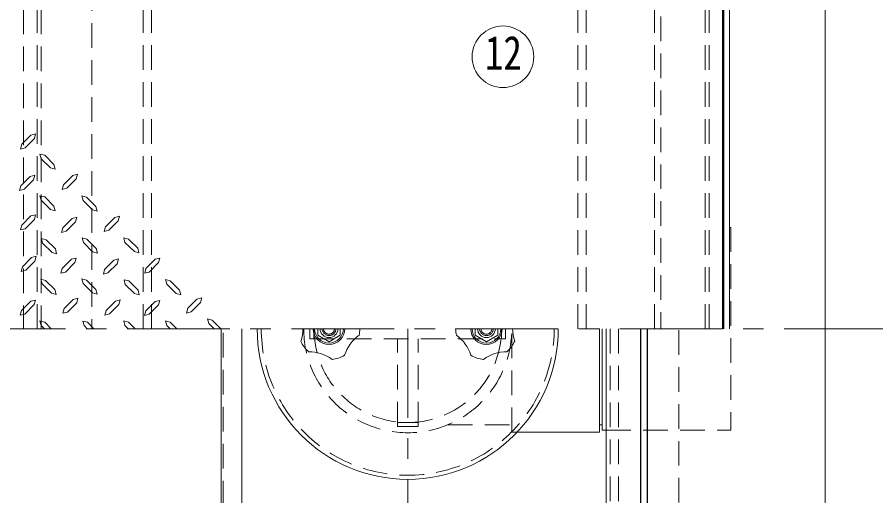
# Model space of a CAD drawing. Units: millimetres at full size, sheet at 1:15; details may follow other scales. Extents: x -3171 to 2904, y -2098 to 2117.
# Drawn here: x -1439 to -811, y 1130 to 1479 of the extents above; entities that cross this region are included whole.
import ezdxf
from ezdxf.enums import TextEntityAlignment as Align

# ---------------------------------------------------------------- set-up
doc = ezdxf.new("R2010")
doc.units = ezdxf.units.MM
doc.header["$LTSCALE"] = 15
doc.linetypes.add('CHAIN1', pattern=[8, 5, -1, 1, -1])
doc.linetypes.add('DASHED1', pattern=[1.8, 1.2, -0.6])
doc.layers.add('0-6_補助線', color=4, linetype='Continuous', lineweight=9)
doc.styles.add('ＭＳ ゴシック', font='')
doc.styles.get('ＭＳ ゴシック').set_extended_font_data('MS Gothic')

msp = doc.modelspace()

# ---------------------------------------------------------------- linework, layer by layer
at = {"layer": '0-6_補助線'}
for p, q in [((-848.38, 1712.05), (-848.38, 1252.05)), ((-1428.68, 1393.43), (-1435.32, 1386.67)), ((-1428.68, 1393.43), (-1425.25, 1394.39)), ((-1426.11, 1390.96), (-1425.25, 1394.39)), ((-1426.11, 1390.96), (-1432.86, 1384.21)), ((-1414.32, 1369.42), (-1421.07, 1376.17)), ((-1411.85, 1371.99), (-1418.6, 1378.63)), ((-1414.32, 1369.42), (-1410.89, 1368.56)), ((-1411.85, 1371.99), (-1410.89, 1368.56)), ((-1429.32, 1363.2), (-1435.97, 1356.45)), ((-1429.32, 1363.2), (-1425.89, 1364.06)), ((-1426.75, 1360.73), (-1425.89, 1364.06)), ((-1398.02, 1363.84), (-1404.78, 1357.09)), ((-1395.56, 1361.38), (-1402.31, 1354.62)), ((-1398.02, 1363.84), (-1394.59, 1364.81)), ((-1395.56, 1361.38), (-1394.59, 1364.81)), ((-1436.93, 1353.02), (-1435.97, 1356.45)), ((-1426.75, 1360.73), (-1433.5, 1353.87)), ((-1405.74, 1353.77), (-1404.78, 1357.09)), ((-1433.5, 1353.87), (-1436.93, 1353.02)), ((-1402.31, 1354.62), (-1405.74, 1353.77)), ((-1414.32, 1338.97), (-1421.18, 1345.83)), ((-1411.85, 1341.55), (-1418.6, 1348.3)), ((-1383.77, 1338.87), (-1390.52, 1345.62)), ((-1381.3, 1341.33), (-1387.95, 1348.09)), ((-1414.32, 1338.97), (-1410.99, 1338.12)), ((-1411.85, 1341.55), (-1410.99, 1338.12)), ((-1383.77, 1338.87), (-1380.34, 1337.9)), ((-1381.3, 1341.33), (-1380.34, 1337.9)), ((-1428.68, 1334.37), (-1435.32, 1327.61)), ((-1426.11, 1331.9), (-1432.86, 1325.04)), ((-1428.68, 1334.37), (-1425.25, 1335.22)), ((-1426.11, 1331.9), (-1425.25, 1335.22)), ((-1398.56, 1332.44), (-1405.31, 1325.68)), ((-1396.09, 1329.97), (-1402.85, 1323.22)), ((-1398.56, 1332.44), (-1395.13, 1333.4)), ((-1396.09, 1329.97), (-1395.13, 1333.4)), ((-1367.47, 1333.29), (-1374.23, 1326.54)), ((-1365.01, 1330.83), (-1371.76, 1324.08)), ((-1367.47, 1333.29), (-1364.04, 1334.26)), ((-1365.01, 1330.83), (-1364.04, 1334.26)), ((-1406.28, 1322.36), (-1405.31, 1325.68)), ((-1375.09, 1323.11), (-1374.23, 1326.54)), ((-1371.76, 1324.08), (-1375.09, 1323.11)), ((-1402.85, 1323.22), (-1406.28, 1322.36)), ((-1381.09, 1310.68), (-1387.84, 1317.43)), ((-1350.65, 1310.78), (-1357.4, 1317.54)), ((-1413.24, 1307.78), (-1420.1, 1314.54)), ((-1410.78, 1310.25), (-1417.53, 1317)), ((-1383.55, 1308.21), (-1390.31, 1314.96)), ((-1353.11, 1308.32), (-1359.97, 1315.07)), ((-1428.14, 1303.92), (-1424.71, 1304.89)), ((-1425.68, 1301.46), (-1424.71, 1304.89)), ((-1413.24, 1307.78), (-1409.92, 1306.82)), ((-1410.78, 1310.25), (-1409.92, 1306.82)), ((-1383.55, 1308.21), (-1380.12, 1307.25)), ((-1381.09, 1310.68), (-1380.12, 1307.25)), ((-1353.11, 1308.32), (-1349.79, 1307.35)), ((-1350.65, 1310.78), (-1349.79, 1307.35)), ((-1428.14, 1303.92), (-1434.9, 1297.17)), ((-1425.68, 1301.46), (-1432.43, 1294.71)), ((-1399.1, 1302.75), (-1405.74, 1295.99)), ((-1396.52, 1300.28), (-1403.28, 1293.42)), ((-1399.1, 1302.75), (-1395.67, 1303.6)), ((-1396.52, 1300.28), (-1395.67, 1303.6)), ((-1368.12, 1301.99), (-1374.87, 1295.24)), ((-1368.12, 1301.99), (-1364.69, 1302.96)), ((-1365.65, 1299.53), (-1364.69, 1302.96)), ((-1337.89, 1302.75), (-1344.64, 1295.99)), ((-1335.43, 1300.28), (-1342.18, 1293.42)), ((-1337.89, 1302.75), (-1334.46, 1303.6)), ((-1335.43, 1300.28), (-1334.46, 1303.6)), ((-1435.75, 1293.74), (-1434.9, 1297.17)), ((-1432.43, 1294.71), (-1435.75, 1293.74)), ((-1375.73, 1291.81), (-1374.87, 1295.24)), ((-1411.21, 1280.56), (-1417.96, 1287.31)), ((-1381.3, 1280.77), (-1387.95, 1287.42)), ((-1350.43, 1280.13), (-1357.18, 1286.88)), ((-1320.1, 1280.24), (-1326.85, 1286.99)), ((-1413.67, 1278.09), (-1420.43, 1284.84)), ((-1411.21, 1280.56), (-1410.24, 1277.13)), ((-1383.77, 1278.2), (-1390.52, 1284.95)), ((-1381.3, 1280.77), (-1380.34, 1277.34)), ((-1352.9, 1277.66), (-1359.76, 1284.42)), ((-1350.43, 1280.13), (-1349.57, 1276.7)), ((-1322.56, 1277.66), (-1329.32, 1284.52)), ((-1320.1, 1280.24), (-1319.24, 1276.81)), ((-1413.67, 1278.09), (-1410.24, 1277.13)), ((-1397.7, 1273.48), (-1404.45, 1266.73)), ((-1397.7, 1273.48), (-1394.27, 1274.34)), ((-1395.13, 1271.02), (-1394.27, 1274.34)), ((-1383.77, 1278.2), (-1380.34, 1277.34)), ((-1352.9, 1277.66), (-1349.57, 1276.7)), ((-1322.56, 1277.66), (-1319.24, 1276.81)), ((-1307.34, 1273.7), (-1314.1, 1266.94)), ((-1307.34, 1273.7), (-1303.91, 1274.55)), ((-1304.77, 1271.23), (-1303.91, 1274.55)), ((-1428.79, 1272.09), (-1435.54, 1265.34)), ((-1426.32, 1269.62), (-1433.07, 1262.76)), ((-1428.79, 1272.09), (-1425.36, 1272.95)), ((-1426.32, 1269.62), (-1425.36, 1272.95)), ((-1395.13, 1271.02), (-1401.99, 1264.16)), ((-1366.94, 1272.2), (-1373.69, 1265.44)), ((-1364.47, 1269.73), (-1371.23, 1262.87)), ((-1366.94, 1272.2), (-1363.51, 1273.05)), ((-1364.47, 1269.73), (-1363.51, 1273.05)), ((-1338, 1271.88), (-1344.64, 1265.12)), ((-1335.43, 1269.41), (-1342.18, 1262.55)), ((-1338, 1271.88), (-1334.57, 1272.73)), ((-1335.43, 1269.41), (-1334.57, 1272.73)), ((-1304.77, 1271.23), (-1311.63, 1264.37)), ((-1374.55, 1262.01), (-1373.69, 1265.44)), ((-1371.23, 1262.87), (-1374.55, 1262.01)), ((-1345.61, 1261.69), (-1344.64, 1265.12)), ((-1342.18, 1262.55), (-1345.61, 1261.69)), ((-1314.95, 1263.51), (-1314.1, 1266.94)), ((-1311.63, 1264.37), (-1314.95, 1263.51)), ((-1413.78, 1252.05), (-1418.6, 1256.87)), ((-1382.77, 1252.05), (-1387.3, 1256.76)), ((-1352.58, 1252.05), (-1357.4, 1256.87)), ((-1322.03, 1252.05), (-1326.85, 1256.87)), ((-1289.82, 1252.05), (-1296.3, 1258.37)), ((-1418.71, 1252.05), (-1421.07, 1254.4)), ((-1387.63, 1252.05), (-1389.88, 1254.3)), ((-1013.38, 1252.05), (-1013.38, 1176.55)), ((-1011.38, 1178.05), (-1011.38, 1252.05)), ((-1013.38, 1181.95), (-1011.38, 1181.95)), ((-1013.38, 1176.55), (-1073.38, 1176.55)), ((-1011.38, 1178.05), (-1008.38, 1178.05))]:
    msp.add_line(p, q, dxfattribs=at)
at = {"layer": '0-6_補助線', "color": 7, "lineweight": 18}
for p, q in [((-922.38, 1688.05), (-922.38, 1252.05)), ((-918.38, 1692.05), (-918.38, 1252.05)), ((-1289.63, 907.05), (-1289.63, 1252.05)), ((-1274.63, 912.05), (-1274.63, 1252.05)), ((-1008.38, 1252.05), (-1008.38, 902.05)), ((-848.38, 1252.05), (-848.38, 792.05))]:
    msp.add_line(p, q, dxfattribs=at)
at = {"layer": '0-6_補助線', "color": 5, "lineweight": 25}
for p, q in [((-923.13, 1252.05), (-923.13, 1687.05)), ((-983.38, 1252.05), (-983.38, 877.05)), ((-978.38, 1252.05), (-978.38, 872.05))]:
    msp.add_line(p, q, dxfattribs=at)
at = {"layer": '0-6_補助線', "color": 7, "linetype": 'DASHED1', "lineweight": 18}
for p, q in [((-1424.13, 1252.05), (-1424.13, 1675.45)), ((-933.13, 1252.05), (-933.13, 1675.45)), ((-1434.13, 1647.05), (-1434.13, 1252.05)), ((-1384.13, 1637.05), (-1384.13, 1252.05)), ((-1346.63, 1252.05), (-1346.63, 1637.05)), ((-1340.63, 1252.05), (-1340.63, 1637.05)), ((-1029.13, 1252.05), (-1029.13, 1637.05)), ((-1023.13, 1252.05), (-1023.13, 1637.05)), ((-973.13, 1252.05), (-973.13, 1637.05))]:
    msp.add_line(p, q, dxfattribs=at)
at = {"layer": '0-6_補助線', "linetype": 'DASHED1'}
for p, q in [((-1421.13, 1674.05), (-1421.13, 1252.05)), ((-936.13, 1252.05), (-936.13, 1674.05)), ((-968.38, 1642.05), (-968.38, 1252.05)), ((-918.38, 1326.05), (-917.38, 1326.05)), ((-917.38, 1326.05), (-917.38, 1178.05)), ((-1288.13, 907.05), (-1288.13, 1252.05)), ((-1224.88, 1244.55), (-1224.88, 1252.05)), ((-1221.88, 1244.55), (-1221.88, 1252.05)), ((-1219.13, 1252.05), (-1219.13, 1247.28)), ((-1202.63, 1252.05), (-1202.63, 1247.28)), ((-1104.13, 1252.05), (-1104.13, 1247.28)), ((-1087.63, 1252.05), (-1087.63, 1247.28)), ((-1084.88, 1244.55), (-1084.88, 1252.05)), ((-1081.88, 1244.55), (-1081.88, 1252.05)), ((-1077.38, 1176.55), (-1077.38, 1252.05)), ((-1005.38, 1252.05), (-1005.38, 899.05)), ((-999.38, 1252.05), (-999.38, 893.05)), ((-955.38, 855.05), (-955.38, 1252.05)), ((-1224.88, 1244.55), (-1081.88, 1244.55)), ((-1210.88, 1242.52), (-1219.13, 1247.28)), ((-1202.63, 1247.28), (-1210.88, 1242.52)), ((-1160.88, 1180.55), (-1160.88, 1244.55)), ((-1145.88, 1180.55), (-1145.88, 1244.55)), ((-1104.13, 1247.28), (-1095.88, 1242.52)), ((-1095.88, 1242.52), (-1087.63, 1247.28)), ((-1145.88, 1183.55), (-1160.88, 1183.55)), ((-1145.88, 1180.55), (-1160.88, 1180.55)), ((-1124.02, 1181.95), (-1077.38, 1181.95)), ((-1073.38, 1176.55), (-1077.38, 1176.55)), ((-1008.38, 1178.05), (-917.38, 1178.05))]:
    msp.add_line(p, q, dxfattribs=at)
at = {"layer": '0-6_補助線', "linetype": 'CHAIN1'}
for p, q in [((-2918.38, 1252.05), (-448.38, 1252.05)), ((-1153.38, 1067.05), (-1153.38, 1252.05))]:
    msp.add_line(p, q, dxfattribs=at)
at = {"layer": '0-6_補助線'}
for points in [[(-1432.86, 1384.21), (-1436.29, 1383.24), (-1435.32, 1386.67)], [(-1421.07, 1376.17), (-1422.03, 1379.6), (-1418.6, 1378.63)], [(-1421.18, 1345.83), (-1422.03, 1349.16), (-1418.6, 1348.3)], [(-1390.52, 1345.62), (-1391.38, 1349.05), (-1387.95, 1348.09)], [(-1432.86, 1325.04), (-1436.29, 1324.18), (-1435.32, 1327.61)], [(-1420.1, 1314.54), (-1420.96, 1317.97), (-1417.53, 1317)], [(-1390.31, 1314.96), (-1391.27, 1318.39), (-1387.84, 1317.43)], [(-1359.97, 1315.07), (-1360.83, 1318.39), (-1357.4, 1317.54)], [(-1365.65, 1299.53), (-1372.41, 1292.78), (-1375.73, 1291.81)], [(-1403.28, 1293.42), (-1406.71, 1292.56), (-1405.74, 1295.99)], [(-1342.18, 1293.42), (-1345.5, 1292.56), (-1344.64, 1295.99)], [(-1420.43, 1284.84), (-1421.39, 1288.17), (-1417.96, 1287.31)], [(-1390.52, 1284.95), (-1391.38, 1288.38), (-1387.95, 1287.42)], [(-1359.76, 1284.42), (-1360.61, 1287.74), (-1357.18, 1286.88)], [(-1329.32, 1284.52), (-1330.28, 1287.85), (-1326.85, 1286.99)], [(-1433.07, 1262.76), (-1436.5, 1261.91), (-1435.54, 1265.34)], [(-1401.99, 1264.16), (-1405.31, 1263.3), (-1404.45, 1266.73)], [(-1421.07, 1254.4), (-1422.03, 1257.83), (-1418.6, 1256.87)], [(-1389.88, 1254.3), (-1390.73, 1257.62), (-1387.3, 1256.76)], [(-1357.61, 1252.05), (-1359.97, 1254.4), (-1360.83, 1257.83), (-1357.4, 1256.87)], [(-1326.96, 1252.05), (-1329.32, 1254.4), (-1330.28, 1257.73), (-1326.85, 1256.87)], [(-1294.91, 1252.05), (-1298.77, 1255.9), (-1299.73, 1259.33), (-1296.3, 1258.37)]]:
    msp.add_lwpolyline(points, dxfattribs=at)
at = {"layer": '0-6_補助線', "color": 7, "lineweight": 18}
msp.add_circle((-1083.84, 1450.58), 22.5, dxfattribs=at)
at = {"layer": '0-6_補助線'}
for centre, radius, start, end in [((-1153.38, 1252.05), 110, 180, 360), ((-1257.75, 1252.05), 27.75, 341.07536, 0), ((-1210.88, 1252.05), 11.5, 180, 360), ((-1210.88, 1252.05), 10.5, 180, 360), ((-1210.88, 1252.05), 6.5, 180, 360), ((-1210.88, 1252.05), 22.5, 347.57818, 360), ((-1095.88, 1252.05), 22.5, 180, 192.42182), ((-1095.88, 1252.05), 11.5, 180, 360), ((-1095.88, 1252.05), 10.5, 180, 360), ((-1095.88, 1252.05), 6.5, 180, 360), ((-1049.01, 1252.05), 27.75, 180, 198.92464), ((-1210.88, 1252.05), 22.5, 203.57818, 228.42182), ((-1172.96, 1224.5), 27.75, 125.07536, 162.92464), ((-1133.8, 1224.5), 27.75, 17.07536, 54.92464), ((-1095.88, 1252.05), 22.5, 311.57818, 336.42182), ((-1225.37, 1207.47), 27.75, 53.07536, 90.92464), ((-1210.88, 1252.05), 22.5, 275.57818, 300.42182), ((-1095.88, 1252.05), 22.5, 239.57818, 264.42182), ((-1081.4, 1207.47), 27.75, 89.07536, 126.92464)]:
    msp.add_arc(centre, radius, start, end, dxfattribs=at)
at = {"layer": '0-6_補助線', "linetype": 'DASHED1'}
for centre, radius, end in [((-1153.38, 1252.05), 107, 360), ((-1153.38, 1252.05), 76, 0), ((-1153.38, 1252.05), 68.5, 360), ((-1210.88, 1252.05), 5, 360), ((-1210.88, 1252.05), 4, 360), ((-1095.88, 1252.05), 5, 360), ((-1095.88, 1252.05), 4, 360)]:
    msp.add_arc(centre, radius, 180, end, dxfattribs=at)

# ---------------------------------------------------------------- texts
at = {"layer": '0-6_補助線', "color": 7, "style": 'ＭＳ ゴシック', "width": 0.8}
msp.add_text('12', height=24.74, dxfattribs=at).set_placement((-1096.96, 1433.71), align=Align.BOTTOM_LEFT)

doc.saveas('drawing.dxf')
